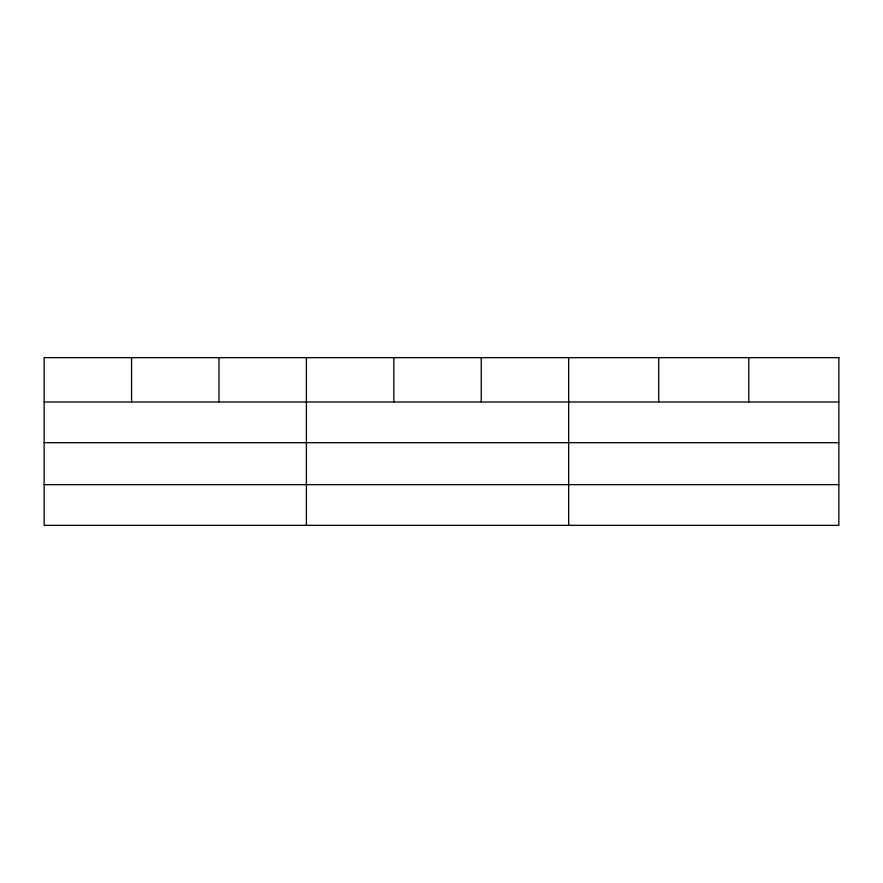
<?xml version="1.0" encoding="UTF-8"?>
<svg xmlns="http://www.w3.org/2000/svg" width="883" height="883" viewBox="0 0 883 883"><rect width="100%" height="100%" fill="white"/><g stroke="black" fill="none" stroke-linecap="round" stroke-linejoin="round"><path stroke-width="1.32" d="M44.15 401.986L838.85 401.986M44.15 442.692L838.85 442.692M44.15 484.646L838.85 484.646M748.784 357.648L748.784 401.986M658.718 357.648L658.718 401.986M568.652 357.648L568.652 525.352M481.235 357.648L481.235 401.986M393.818 357.648L393.818 401.986M306.401 357.648L306.401 525.352M218.984 357.648L218.984 401.986M131.567 357.648L131.567 401.986M838.85 357.648L44.15 357.648L44.15 525.352L838.85 525.352L838.85 357.648"/></g></svg>
